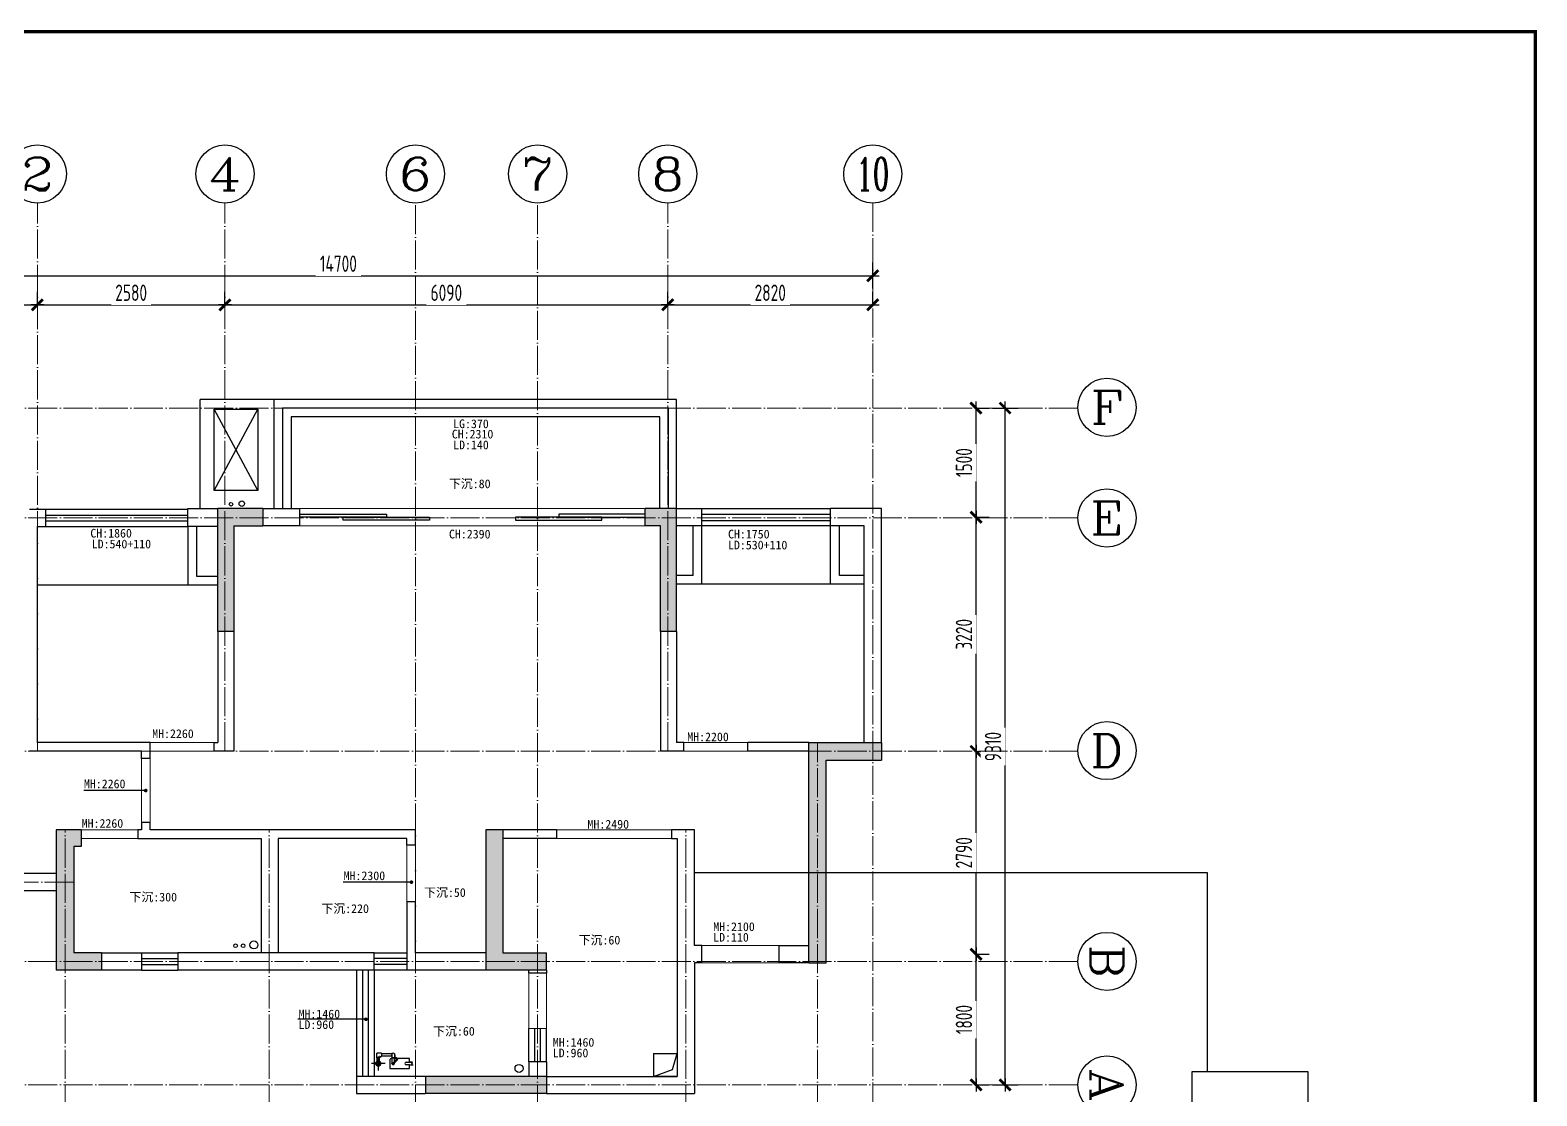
# Model space of a CAD drawing. Header units: inches. Extents: x -50945 to 250244, y -404780 to 18493.
# Drawn here: x 38460 to 59184, y -284937 to -270280 of the extents above; entities that cross this region are included whole.
import ezdxf
from ezdxf.enums import TextEntityAlignment as Align

# ---------------------------------------------------------------- set-up
doc = ezdxf.new("R2010")
doc.units = ezdxf.units.IN
doc.header["$MEASUREMENT"] = 0
doc.linetypes.add('DOTE', pattern=[2.42, 2, -0.2, 0.02, -0.2])
for name, color, linetype in [('15开关布置图-YJ', 2, 'Continuous'), ('AXIS', 1, 'Continuous'), ('AXIS_TEXT', 7, 'Continuous'), ('A图框', 7, 'Continuous'), ('D-ARCHI', 250, 'Continuous'), ('EVH 立面填充', 8, 'Continuous'), ('IBS-003-建筑窗框', 3, 'Continuous'), ('IBS-182-原建筑非承重墙', 150, 'Continuous'), ('IBS-200-原建筑承重墙柱', 200, 'Continuous'), ('IBS-63-原建筑窗', 63, 'Continuous'), ('IDS-002-门', 60, 'Continuous'), ('外标注', 50, 'Continuous')]:
    doc.layers.add(name, color=color, linetype=linetype)
doc.layers.add('门', color=65, linetype='Continuous', lineweight=13)
doc.styles.add('_TCH_AXIS', font='COMPLEX', dxfattribs={"bigfont": 'GBCBIG'})
doc.styles.add('CCD_DIM', font='archs.shx', dxfattribs={"width": 0.7})
doc.styles.add('COMPLEX', font='COMPLEX')
doc.styles.add('HBA-DIMT', font='ARCHS.SHX', dxfattribs={"width": 0.8})
doc.styles.add('宋体', font='', dxfattribs={"width": 0.8})
doc.styles.get('宋体').set_extended_font_data('SimSun')
doc.dimstyles.new('1-50', dxfattribs={"dimscale": 50, "dimtxt": 2, "dimasz": 2, "dimexe": 2, "dimexo": 2, "dimgap": 0.6, "dimtad": 1, "dimdec": 0, "dimrnd": 10, "dimtxsty": 'CCD_DIM', "dimblk": 'ARCHTICK', "dimcen": 2.5, "dimclrd": 44, "dimclre": 44, "dimclrt": 50, "dimadec": 0, "dimazin": 0, "dimtfac": 1, "dimtdec": 0, "dimtmove": 0, "dimatfit": 3, "dimldrblk": 'OPEN90', "dimfxl": 7, "dimfxlon": 1, "dimarcsym": 0})
doc.dimstyles.new('HBA_40', dxfattribs={"dimscale": 50, "dimtxt": 2.5, "dimasz": 0.1, "dimexe": 2, "dimexo": 2.5, "dimgap": 0.6, "dimtad": 1, "dimdec": 0, "dimrnd": 5, "dimzin": 0, "dimtxsty": 'HBA-DIMT', "dimblk": 'HBA_DIMENSION_TICK', "dimblk1": 'HBA_DIMENSION_TICK', "dimblk2": 'HBA_DIMENSION_TICK', "dimcen": 0.125, "dimclrd": 44, "dimclre": 44, "dimclrt": 2, "dimadec": 0, "dimazin": 0, "dimtfac": 1, "dimtdec": 0, "dimtix": 1, "dimtmove": 1, "dimatfit": 3, "dimldrblk": 'HBA_Leader_Dot', "dimfxl": 0, "dimtvp": 1, "dimtfill": 1, "dimtolj": 1, "dimtzin": 0, "dimarcsym": 0})

# ---------------------------------------------------------------- blocks, each defined once
blk = doc.blocks.new('11')
at = {"layer": 'IBS-182-原建筑非承重墙'}
for p, q in [((140567, -1131), (140516, -1131)), ((140535, -1131), (140528, -1131)), ((140528, -1166), (140567, -1166)), ((140528, -1166), (140567, -1166)), ((140567, -1131), (140535, -1131)), ((140567, -1131), (140535, -1131)), ((140567, -1166), (140535, -1166)), ((140841, -1081), (140567, -1080)), ((140567, -1080), (140567, -1131)), ((140576, -1080), (140567, -1080)), ((140567, -1080), (140567, -1131)), ((140567, -1101), (140567, -1131)), ((140567, -1131), (140615, -1132)), ((140567, -1166), (140567, -1196)), ((140615, -1166), (140567, -1166)), ((140567, -1166), (140567, -1217)), ((140567, -1166), (140567, -1196)), ((140567, -1208), (140567, -1217)), ((140567, -1217), (140770, -1217)), ((140567, -1217), (140587, -1217)), ((140587, -1217), (140775, -1217)), ((140587, -1217), (140740, -1217)), ((140820, -1081), (140588, -1080)), ((140820, -1081), (140588, -1080)), ((140788, -1145), (140728, -1204)), ((140775, -1157), (140728, -1204)), ((140737, -1214), (140728, -1204)), ((140728, -1204), (140737, -1214)), ((140797, -1154), (140737, -1214)), ((140737, -1214), (140775, -1175)), ((140737, -1214), (140775, -1175)), ((140750, -1227), (140737, -1214)), ((140740, -1217), (140750, -1227)), ((140775, -1227), (140750, -1227)), ((140750, -1227), (140770, -1227)), ((140770, -1217), (140770, -1288)), ((140812, -1227), (140770, -1227)), ((140770, -1269), (140770, -1227)), ((140770, -1227), (140770, -1269)), ((140775, -1157), (140788, -1145)), ((140775, -1149), (140775, -1157)), ((140775, -1149), (140775, -1157)), ((140775, -1149), (140775, -1157)), ((140775, -1217), (140775, -1175)), ((140775, -1175), (140775, -1227)), ((140775, -1175), (140775, -1217)), ((140775, -1217), (140775, -1227)), ((140775, -1217), (140775, -1227)), ((140775, -1227), (140809, -1227)), ((140809, -1218), (140810, -1149)), ((140809, -1227), (140810, -1149)), ((140809, -1218), (140820, -1218)), ((140809, -1218), (140809, -1227)), ((140810, -1145), (140810, -1149)), ((140810, -1149), (140810, -1145)), ((140812, -1252), (140812, -1221)), ((140812, -1252), (140812, -1221)), ((140812, -1252), (140812, -1227)), ((140841, -1081), (140820, -1081)), ((140840, -1209), (140841, -1081)), ((140840, -1101), (140841, -1081)), ((140840, -1197), (140840, -1101)), ((140840, -1209), (140840, -1101)), ((140901, -1150), (141093, -1150)), ((140975, -1234), (140975, -1228)), ((140975, -1228), (140980, -1228)), ((140975, -1248), (140975, -1228)), ((140975, -1228), (141018, -1228)), ((140980, -1228), (140975, -1228)), ((140975, -1228), (140975, -1234)), ((140975, -1234), (140975, -1248)), ((140980, -1150), (140980, -1228)), ((140980, -1180), (140980, -1248)), ((140980, -1180), (140980, -1228)), ((140980, -1228), (141014, -1228)), ((140980, -1248), (140980, -1228)), ((140980, -1228), (141018, -1228)), ((140997, -1245), (140997, -1054)), ((141014, -1150), (141014, -1228)), ((141014, -1228), (141014, -1180)), ((141014, -1228), (141014, -1180)), ((141014, -1228), (141018, -1228)), ((141018, -1228), (141014, -1228)), ((141018, -1228), (141014, -1228)), ((141018, -1235), (141018, -1228)), ((141018, -1235), (141018, -1228)), ((141018, -1228), (141018, -1235)), ((141018, -1235), (141018, -1228)), ((141018, -1228), (141018, -1235)), ((141018, -1235), (141018, -1290)), ((140770, -1269), (140770, -1288)), ((140955, -1286), (140803, -1286)), ((140803, -1286), (140812, -1286)), ((140803, -1286), (140812, -1286)), ((140812, -1252), (140812, -1269)), ((140812, -1252), (140955, -1252)), ((140812, -1286), (140812, -1252)), ((140812, -1286), (140812, -1252)), ((140955, -1252), (140953, -1252)), ((140955, -1252), (140953, -1252)), ((140962, -1248), (140955, -1248)), ((140955, -1290), (140955, -1248)), ((140955, -1251), (140955, -1252)), ((140955, -1251), (140955, -1252)), ((140955, -1290), (140982, -1290)), ((140980, -1248), (140975, -1248)), ((140975, -1248), (140980, -1248)), ((140982, -1290), (141018, -1290))]:
    blk.add_line(p, q, dxfattribs=at)
blk.add_circle((140997, -1150), 34.9, dxfattribs=at)
for start, end in [(0, 180), (0, 180), (180, 240.5217), (180, 240.5217), (299.176, 0), (299.176, 0)]:
    blk.add_arc((140997, -1150), 34.9, start, end, dxfattribs=at)
for centre, major_axis, start_param, end_param in [((140553, -1149), (-17.5, -17.5), -1.141223, -0.024085), ((140540, -1140), (-6.72, -6.72), 4.378011, 6.612288), ((140531, -1157), (-6.72, -6.72), 1.236418, 3.470695), ((140588, -1101), (-14.5, 14.5), 5.495149, 7.065946), ((140587, -1196), (-14.5, 14.5), 0.78276, 2.353557), ((140615, -1149), (-12.1, -12.1), 0.78276, 3.924353), ((140793, -1149), (-12.1, 12.1), 3.924353, 7.065946), ((140793, -1149), (-4.6, -4.6), 1.568158, 4.709751), ((140820, -1101), (-14.5, -14.5), 2.353557, 3.924353), ((140820, -1197), (-14.5, -14.5), 0.78276, 2.353557), ((140962, -1234), (-9.66, 9.66), 2.353557, 3.924353), ((140997, -1150), (-12.1, 12.1), 4.709751, 10.992936), ((140791, -1269), (-15, 15), 0.78276, 2.986227), ((140791, -1269), (-15, 15), 2.986227, 3.924353)]:
    blk.add_ellipse(centre, major_axis=major_axis, ratio=1, start_param=start_param, end_param=end_param, dxfattribs=at)
at = {"layer": 'IBS-182-原建筑非承重墙', "extrusion": (0, 0, -1)}
for start_param, end_param in [(5.500425, 7.071221), (5.500425, 7.071221), (3.929629, 5.500425), (3.929629, 5.500425), (7.071221, 8.642018), (7.071221, 8.642018), (2.358832, 3.929629), (2.358832, 3.929629)]:
    blk.add_ellipse((140997, -1150), major_axis=(-12.1, 12.1), ratio=1, start_param=start_param, end_param=end_param, dxfattribs=at)
blk = doc.blocks.new('HBA_DIMENSION_TICK')
at = {"color": 0, "linetype": 'ByBlock'}
for p, q in [((-10, 0), (0, 0)), ((0, 0), (10, 0))]:
    blk.add_line(p, q, dxfattribs=at)
at = {"color": 50, "linetype": 'ByBlock'}
blk.add_solid([(-10, -7), (-7, -10), (7, 10), (10, 7)], dxfattribs=at)
blk = doc.blocks.new('*D263')
at = {"layer": 'Defpoints', "color": 0, "transparency": 16777216}
for p in [(51229, -282989), (51470, -282989), (51229, -284787)]:
    blk.add_point(p, dxfattribs=at)
at = {"layer": '外标注', "color": 44, "lineweight": -2, "transparency": 16777216}
for p, q in [((51454, -282989), (51650, -282989)), ((51470, -284778), (51470, -282998)), ((51454, -284787), (51650, -284787))]:
    blk.add_line(p, q, dxfattribs=at)
at = {"layer": '外标注', "color": 44, "lineweight": -2, "transparency": 16777216, "xscale": 9, "yscale": 9, "zscale": 9}
for p, rotation in [((51470, -282989), 90), ((51470, -284787), 270)]:
    blk.add_blockref('HBA_DIMENSION_TICK', p, dxfattribs=dict(at, rotation=rotation))
at = {"layer": '外标注', "color": 2, "transparency": 16777216, "insert": (51304, -283888), "char_height": 225, "attachment_point": 5, "rotation": 90, "style": 'HBA-DIMT', "bg_fill": 3, "box_fill_scale": 1.25, "bg_fill_color": 256, "bg_fill_true_color": 13158600, "bg_fill_transparency": 0}
blk.add_mtext('\\A1;1800', dxfattribs=at)
blk = doc.blocks.new('HBA_Leader_Dot')
at = {"color": 0, "linetype": 'ByBlock'}
blk.add_line((-5, 0), (-10, 0), dxfattribs=at)
at = {"color": 0, "linetype": 'ByBlock', "const_width": 5}
blk.add_lwpolyline([(-2.5, 0, 1), (2.5, 0, 1)], format="xyb", close=True, dxfattribs=at)
blk = doc.blocks.new('*D264')
at = {"layer": 'Defpoints', "color": 0, "transparency": 16777216}
for p in [(51229, -280199), (51470, -280199), (51229, -282989)]:
    blk.add_point(p, dxfattribs=at)
at = {"layer": '外标注', "color": 44, "lineweight": -2, "transparency": 16777216}
for p, q in [((51454, -280199), (51650, -280199)), ((51470, -282980), (51470, -280208)), ((51454, -282989), (51650, -282989))]:
    blk.add_line(p, q, dxfattribs=at)
at = {"layer": '外标注', "color": 44, "lineweight": -2, "transparency": 16777216, "xscale": 9, "yscale": 9, "zscale": 9}
for p, rotation in [((51470, -280199), 90), ((51470, -282989), 270)]:
    blk.add_blockref('HBA_DIMENSION_TICK', p, dxfattribs=dict(at, rotation=rotation))
at = {"layer": '外标注', "color": 2, "transparency": 16777216, "insert": (51304, -281594), "char_height": 225, "attachment_point": 5, "rotation": 90, "style": 'HBA-DIMT', "bg_fill": 3, "box_fill_scale": 1.25, "bg_fill_color": 256, "bg_fill_true_color": 13158600, "bg_fill_transparency": 0}
blk.add_mtext('\\A1;2790', dxfattribs=at)
blk = doc.blocks.new('*D265')
at = {"layer": 'Defpoints', "color": 0, "transparency": 16777216}
for p in [(51229, -276979), (51470, -276979), (51229, -280199)]:
    blk.add_point(p, dxfattribs=at)
at = {"layer": '外标注', "color": 44, "lineweight": -2, "transparency": 16777216}
for p, q in [((51454, -276979), (51650, -276979)), ((51470, -280190), (51470, -276988)), ((51454, -280199), (51650, -280199))]:
    blk.add_line(p, q, dxfattribs=at)
at = {"layer": '外标注', "color": 44, "lineweight": -2, "transparency": 16777216, "xscale": 9, "yscale": 9, "zscale": 9}
for p, rotation in [((51470, -276979), 90), ((51470, -280199), 270)]:
    blk.add_blockref('HBA_DIMENSION_TICK', p, dxfattribs=dict(at, rotation=rotation))
at = {"layer": '外标注', "color": 2, "transparency": 16777216, "insert": (51304, -278589), "char_height": 225, "attachment_point": 5, "rotation": 90, "style": 'HBA-DIMT', "bg_fill": 3, "box_fill_scale": 1.25, "bg_fill_color": 256, "bg_fill_true_color": 13158600, "bg_fill_transparency": 0}
blk.add_mtext('\\A1;3220', dxfattribs=at)
blk = doc.blocks.new('*D266')
at = {"layer": 'Defpoints', "color": 0, "transparency": 16777216}
for p in [(51229, -275478), (51470, -275478), (51229, -276979)]:
    blk.add_point(p, dxfattribs=at)
at = {"layer": '外标注', "color": 44, "lineweight": -2, "transparency": 16777216}
for p, q in [((51454, -275478), (51650, -275478)), ((51470, -276970), (51470, -275487)), ((51454, -276979), (51650, -276979))]:
    blk.add_line(p, q, dxfattribs=at)
at = {"layer": '外标注', "color": 44, "lineweight": -2, "transparency": 16777216, "xscale": 9, "yscale": 9, "zscale": 9}
for p, rotation in [((51470, -275478), 90), ((51470, -276979), 270)]:
    blk.add_blockref('HBA_DIMENSION_TICK', p, dxfattribs=dict(at, rotation=rotation))
at = {"layer": '外标注', "color": 2, "transparency": 16777216, "insert": (51304, -276228), "char_height": 225, "attachment_point": 5, "rotation": 90, "style": 'HBA-DIMT', "bg_fill": 3, "box_fill_scale": 1.25, "bg_fill_color": 256, "bg_fill_true_color": 13158600, "bg_fill_transparency": 0}
blk.add_mtext('\\A1;1500', dxfattribs=at)
blk = doc.blocks.new('*D267')
at = {"layer": 'Defpoints', "color": 0, "transparency": 16777216}
for p in [(51470, -275478), (51870, -275478), (51470, -284787)]:
    blk.add_point(p, dxfattribs=at)
at = {"layer": '外标注', "color": 44, "lineweight": -2, "transparency": 16777216}
for p, q in [((51695, -275478), (52050, -275478)), ((51870, -284778), (51870, -275487)), ((51695, -284787), (52050, -284787))]:
    blk.add_line(p, q, dxfattribs=at)
at = {"layer": '外标注', "color": 44, "lineweight": -2, "transparency": 16777216, "xscale": 9, "yscale": 9, "zscale": 9}
for p, rotation in [((51870, -275478), 90), ((51870, -284787), 270)]:
    blk.add_blockref('HBA_DIMENSION_TICK', p, dxfattribs=dict(at, rotation=rotation))
at = {"layer": '外标注', "color": 2, "transparency": 16777216, "insert": (51704, -280133), "char_height": 225, "attachment_point": 5, "rotation": 90, "style": 'HBA-DIMT', "bg_fill": 3, "box_fill_scale": 1.25, "bg_fill_color": 256, "bg_fill_true_color": 13158600, "bg_fill_transparency": 0}
blk.add_mtext('\\A1;9310', dxfattribs=at)
blk = doc.blocks.new('*D268')
at = {"layer": 'Defpoints', "color": 0, "transparency": 16777216}
for p in [(38560, -274058), (35350, -274283), (38560, -274283)]:
    blk.add_point(p, dxfattribs=at)
at = {"layer": '外标注', "color": 44, "lineweight": -2, "transparency": 16777216}
for p, q in [((35350, -274058), (35350, -273878)), ((38560, -274058), (38560, -273878)), ((35359, -274058), (38551, -274058))]:
    blk.add_line(p, q, dxfattribs=at)
at = {"layer": '外标注', "color": 44, "lineweight": -2, "transparency": 16777216, "xscale": 9, "yscale": 9, "zscale": 9, "rotation": 180}
blk.add_blockref('HBA_DIMENSION_TICK', (35350, -274058), dxfattribs=at)
at = {"layer": '外标注', "color": 44, "lineweight": -2, "transparency": 16777216, "xscale": 9, "yscale": 9, "zscale": 9}
blk.add_blockref('HBA_DIMENSION_TICK', (38560, -274058), dxfattribs=at)
at = {"layer": '外标注', "color": 2, "transparency": 16777216, "insert": (36955, -273892), "char_height": 225, "attachment_point": 5, "style": 'HBA-DIMT', "bg_fill": 3, "box_fill_scale": 1.25, "bg_fill_color": 256, "bg_fill_true_color": 13158600, "bg_fill_transparency": 0}
blk.add_mtext('\\A1;3210', dxfattribs=at)
blk = doc.blocks.new('*D269')
at = {"layer": 'Defpoints', "color": 0, "transparency": 16777216}
for p in [(41140, -274058), (38560, -274283), (41140, -274283)]:
    blk.add_point(p, dxfattribs=at)
at = {"layer": '外标注', "color": 44, "lineweight": -2, "transparency": 16777216}
for p, q in [((38560, -274058), (38560, -273878)), ((41140, -274058), (41140, -273878)), ((38569, -274058), (41131, -274058))]:
    blk.add_line(p, q, dxfattribs=at)
at = {"layer": '外标注', "color": 44, "lineweight": -2, "transparency": 16777216, "xscale": 9, "yscale": 9, "zscale": 9, "rotation": 180}
blk.add_blockref('HBA_DIMENSION_TICK', (38560, -274058), dxfattribs=at)
at = {"layer": '外标注', "color": 44, "lineweight": -2, "transparency": 16777216, "xscale": 9, "yscale": 9, "zscale": 9}
blk.add_blockref('HBA_DIMENSION_TICK', (41140, -274058), dxfattribs=at)
at = {"layer": '外标注', "color": 2, "transparency": 16777216, "insert": (39850, -273892), "char_height": 225, "attachment_point": 5, "style": 'HBA-DIMT', "bg_fill": 3, "box_fill_scale": 1.25, "bg_fill_color": 256, "bg_fill_true_color": 13158600, "bg_fill_transparency": 0}
blk.add_mtext('\\A1;2580', dxfattribs=at)
blk = doc.blocks.new('*D270')
at = {"layer": 'Defpoints', "color": 0, "transparency": 16777216}
for p in [(47230, -274058), (41140, -274283), (47230, -274283)]:
    blk.add_point(p, dxfattribs=at)
at = {"layer": '外标注', "color": 44, "lineweight": -2, "transparency": 16777216}
for p, q in [((41140, -274058), (41140, -273878)), ((47230, -274058), (47230, -273878)), ((41149, -274058), (47221, -274058))]:
    blk.add_line(p, q, dxfattribs=at)
at = {"layer": '外标注', "color": 44, "lineweight": -2, "transparency": 16777216, "xscale": 9, "yscale": 9, "zscale": 9, "rotation": 180}
blk.add_blockref('HBA_DIMENSION_TICK', (41140, -274058), dxfattribs=at)
at = {"layer": '外标注', "color": 44, "lineweight": -2, "transparency": 16777216, "xscale": 9, "yscale": 9, "zscale": 9}
blk.add_blockref('HBA_DIMENSION_TICK', (47230, -274058), dxfattribs=at)
at = {"layer": '外标注', "color": 2, "transparency": 16777216, "insert": (44185, -273892), "char_height": 225, "attachment_point": 5, "style": 'HBA-DIMT', "bg_fill": 3, "box_fill_scale": 1.25, "bg_fill_color": 256, "bg_fill_true_color": 13158600, "bg_fill_transparency": 0}
blk.add_mtext('\\A1;6090', dxfattribs=at)
blk = doc.blocks.new('*D271')
at = {"layer": 'Defpoints', "color": 0, "transparency": 16777216}
for p in [(50050, -274058), (47230, -274283), (50050, -274283)]:
    blk.add_point(p, dxfattribs=at)
at = {"layer": '外标注', "color": 44, "lineweight": -2, "transparency": 16777216}
for p, q in [((47230, -274058), (47230, -273878)), ((50050, -274058), (50050, -273878)), ((47239, -274058), (50041, -274058))]:
    blk.add_line(p, q, dxfattribs=at)
at = {"layer": '外标注', "color": 44, "lineweight": -2, "transparency": 16777216, "xscale": 9, "yscale": 9, "zscale": 9, "rotation": 180}
blk.add_blockref('HBA_DIMENSION_TICK', (47230, -274058), dxfattribs=at)
at = {"layer": '外标注', "color": 44, "lineweight": -2, "transparency": 16777216, "xscale": 9, "yscale": 9, "zscale": 9}
blk.add_blockref('HBA_DIMENSION_TICK', (50050, -274058), dxfattribs=at)
at = {"layer": '外标注', "color": 2, "transparency": 16777216, "insert": (48640, -273892), "char_height": 225, "attachment_point": 5, "style": 'HBA-DIMT', "bg_fill": 3, "box_fill_scale": 1.25, "bg_fill_color": 256, "bg_fill_true_color": 13158600, "bg_fill_transparency": 0}
blk.add_mtext('\\A1;2820', dxfattribs=at)
blk = doc.blocks.new('*D272')
at = {"layer": 'Defpoints', "color": 0, "transparency": 16777216}
for p in [(50050, -273658), (35350, -274058), (50050, -274058)]:
    blk.add_point(p, dxfattribs=at)
at = {"layer": '外标注', "color": 44, "lineweight": -2, "transparency": 16777216}
for p, q in [((35350, -273833), (35350, -273478)), ((50050, -273833), (50050, -273478)), ((35359, -273658), (50041, -273658))]:
    blk.add_line(p, q, dxfattribs=at)
at = {"layer": '外标注', "color": 44, "lineweight": -2, "transparency": 16777216, "xscale": 9, "yscale": 9, "zscale": 9, "rotation": 180}
blk.add_blockref('HBA_DIMENSION_TICK', (35350, -273658), dxfattribs=at)
at = {"layer": '外标注', "color": 44, "lineweight": -2, "transparency": 16777216, "xscale": 9, "yscale": 9, "zscale": 9}
blk.add_blockref('HBA_DIMENSION_TICK', (50050, -273658), dxfattribs=at)
at = {"layer": '外标注', "color": 2, "transparency": 16777216, "insert": (42700, -273492), "char_height": 225, "attachment_point": 5, "style": 'HBA-DIMT', "bg_fill": 3, "box_fill_scale": 1.25, "bg_fill_color": 256, "bg_fill_true_color": 13158600, "bg_fill_transparency": 0}
blk.add_mtext('\\A1;14700', dxfattribs=at)
blk = doc.blocks.new('_AXISO')
blk.add_circle((0, 0), 0.5)
at = {"layer": 'AXIS_TEXT', "style": 'COMPLEX', "width": 1.041667}
blk.add_attdef('A', text='', height=0.56, dxfattribs=at).set_placement((-0.25, -0.28), (0.25, -0.28), align=Align.FIT)
blk = doc.blocks.new('_ArchTick')
at = {"color": 0, "linetype": 'ByBlock', "const_width": 0.15}
blk.add_lwpolyline([(-0.5, -0.5), (0.5, 0.5)], dxfattribs=at)
blk = doc.blocks.new('gegeg')
at = {"layer": 'A图框', "const_width": 42}
blk.add_lwpolyline([(133537, -40125), (133537, -39568), (162237, -39568), (162237, -57908)], dxfattribs=at)

msp = doc.modelspace()

# ---------------------------------------------------------------- hatches: boundary and pattern name
at = {"layer": 'EVH 立面填充'}
h = msp.add_hatch(color=256, dxfattribs=at)
h.dxf.hatch_style = 1
h.paths.add_polyline_path([(41260.5, -277098.62), (41660.5, -277098.62), (41660.5, -276858.62), (41040.5, -276858.62), (41040.5, -278548.62), (41260.5, -278548.62)])
h = msp.add_hatch(color=256, dxfattribs=at)
h.dxf.hatch_style = 1
h.paths.add_polyline_path([(47130.5, -277098.62), (47130.5, -278548.62), (47350.5, -278548.62), (47350.5, -276858.62), (46920.5, -276858.62), (46920.5, -277098.62)])
h = msp.add_hatch(color=256, dxfattribs=at)
h.dxf.hatch_style = 1
h.paths.add_polyline_path([(49410.5, -280318.62), (50170.5, -280318.62), (50170.5, -280078.62), (49170.5, -280078.62), (49170.5, -283108.62), (49410.5, -283108.62)])
h = msp.add_hatch(color=256, dxfattribs=at)
h.dxf.hatch_style = 1
h.paths.add_polyline_path([(38820.2, -283208.62), (39440.2, -283208.62), (39440.2, -282968.62), (39060.2, -282968.62), (39060.2, -281508.62), (39160.2, -281508.62), (39160.2, -281278.62), (38820.2, -281278.62)])
h = msp.add_hatch(color=256, dxfattribs=at)
h.dxf.hatch_style = 1
h.paths.add_polyline_path([(45560.2, -283208.62), (45560.2, -282968.62), (44960.2, -282968.62), (44960.2, -281278.62), (44730.2, -281278.62), (44730.2, -283208.62)])
h = msp.add_hatch(color=256, dxfattribs=at)
h.dxf.hatch_style = 1
h.paths.add_polyline_path([(43900.2, -284668.62), (43900.2, -284906.95), (45560.2, -284906.95), (45560.2, -284668.62)])

# ---------------------------------------------------------------- linework, layer by layer
at = {"layer": 'D-ARCHI', "color": 251, "linetype": 'DOTE', "lineweight": 5, "ltscale": 200}
for p, q in [((49290.5, -287606.95), (49290.5, -280078.62)), ((38940.2, -287606.95), (38940.2, -281278.62)), ((41750.2, -287606.95), (41750.2, -281278.62)), ((47480.2, -287606.95), (47480.2, -281278.62)), ((39060.2, -281998.62), (32543.24, -281998.62))]:
    msp.add_line(p, q, dxfattribs=at)
at = {"layer": 'IBS-003-建筑窗框', "color": 251, "ltscale": 10}
for p, q in [((47350.5, -275358.38), (41810.5, -275358.38)), ((41810.5, -275358.38), (41810.5, -276858.62)), ((47350.5, -276858.62), (47350.5, -275358.38)), ((47120.5, -275598.38), (42050.5, -275598.38)), ((42050.5, -275598.38), (42050.5, -276858.62)), ((47120.5, -276858.62), (47120.5, -275598.38)), ((47700.5, -276858.62), (49470.5, -276858.62)), ((38670.5, -276868.62), (40630.5, -276868.62)), ((38670.5, -277108.62), (40630.5, -277108.62)), ((49930.5, -277098.62), (47350.5, -277098.62)), ((39990.2, -282968.62), (40490.2, -282968.62)), ((43190.2, -282968.62), (43640.2, -282968.62)), ((39990.2, -283208.62), (40490.2, -283208.62)), ((42950.2, -283208.62), (42950.2, -284668.62)), ((43640.2, -283208.62), (43190.2, -283208.62)), ((43190.2, -283208.62), (43190.2, -284668.62)), ((45320.2, -284468.62), (45320.2, -284008.62)), ((45560.2, -284468.62), (45560.2, -284008.62))]:
    msp.add_line(p, q, dxfattribs=at)
at = {"layer": 'IBS-182-原建筑非承重墙'}
for p, q in [((40800.5, -276858.62), (40800.5, -275358.38)), ((41810.5, -275358.38), (40800.5, -275358.38)), ((40992.57, -276612.28), (41590.68, -275493.49)), ((41590.68, -276612.28), (40992.57, -275493.49)), ((40630.5, -277108.62), (40630.5, -276858.62)), ((40630.5, -276858.62), (41040.5, -276858.62)), ((41660.5, -276858.62), (42170.5, -276858.62)), ((42170.5, -277098.62), (42170.5, -276858.62)), ((47350.5, -276858.62), (47700.5, -276858.62)), ((47700.5, -277098.62), (47700.5, -276858.62)), ((50170.5, -276858.62), (49470.5, -276858.62)), ((49470.5, -277098.62), (49470.5, -276858.62)), ((50170.5, -280078.62), (50170.5, -276858.62)), ((38450.5, -276867.62), (38670.5, -276867.62)), ((38670.5, -276867.62), (38670.5, -277108.62)), ((38560.5, -280078.62), (38560.5, -277108.62)), ((38560.5, -277108.62), (38670.5, -277108.62)), ((41040.5, -277108.62), (40630.5, -277108.62)), ((40630.5, -277108.62), (40630.5, -277908.62)), ((40750.5, -277108.62), (40750.5, -277788.62)), ((42170.5, -277098.62), (41660.5, -277098.62)), ((47580.5, -277778.62), (47580.5, -277098.62)), ((47700.5, -277898.62), (47700.5, -277098.62)), ((49470.5, -277898.62), (49470.5, -277098.62)), ((49590.5, -277778.62), (49590.5, -277098.62)), ((49930.5, -280078.62), (49930.5, -277098.62)), ((40750.5, -277788.62), (41040.5, -277788.62)), ((47580.5, -277778.62), (47350.5, -277778.62)), ((49930.5, -277778.62), (49590.5, -277778.62)), ((38560.5, -277908.62), (41040.5, -277908.62)), ((49930.5, -277898.62), (47350.5, -277898.62)), ((41040.5, -278548.62), (41040.5, -280078.62)), ((41260.5, -278548.62), (41260.5, -280198.62)), ((47130.5, -278548.62), (47130.5, -280198.62)), ((47350.5, -278548.62), (47350.5, -280078.62)), ((40110.5, -280078.62), (38560.5, -280078.62)), ((40110.5, -280298.62), (40110.5, -280078.62)), ((40990.5, -280198.62), (40990.5, -280078.62)), ((40990.5, -280078.62), (41040.5, -280078.62)), ((47450.5, -280078.62), (47350.5, -280078.62)), ((47450.5, -280198.62), (47450.5, -280078.62)), ((48330.5, -280198.62), (48330.5, -280078.62)), ((49170.5, -280078.62), (48330.5, -280078.62)), ((39990.5, -280198.62), (38450.5, -280198.62)), ((39990.5, -280298.62), (39990.5, -280198.62)), ((40110.5, -280298.62), (39990.5, -280298.62)), ((41260.5, -280198.62), (40990.5, -280198.62)), ((47450.5, -280198.62), (47130.5, -280198.62)), ((49170.5, -280198.62), (48330.5, -280198.62)), ((40110.2, -281178.62), (39990.2, -281178.62)), ((39990.2, -281178.62), (39990.2, -281278.62)), ((40110.2, -281278.62), (40110.2, -281178.62)), ((39990.2, -281278.62), (39940.2, -281278.62)), ((39940.2, -281278.62), (39940.2, -281398.62)), ((39940.2, -281398.62), (41640.2, -281398.62)), ((43760.2, -281278.62), (40110.2, -281278.62)), ((41640.2, -281398.62), (41640.2, -282968.62)), ((43640.2, -281398.62), (41870.2, -281398.62)), ((41870.2, -281398.62), (41870.2, -282968.62)), ((43640.2, -281488.62), (43640.2, -281398.62)), ((43760.2, -281488.62), (43760.2, -281278.62)), ((45700.2, -281278.62), (44960.2, -281278.62)), ((45700.2, -281398.62), (44960.2, -281398.62)), ((45700.2, -281278.62), (45700.2, -281398.62)), ((47600.2, -281278.62), (47280.2, -281278.62)), ((47280.2, -281278.62), (47280.2, -281398.62)), ((47280.2, -281398.62), (47360.2, -281398.62)), ((47360.2, -281398.62), (47360.2, -284668.62)), ((47600.2, -282868.62), (47600.2, -281278.62)), ((43760.2, -281488.62), (43640.2, -281488.62)), ((38820.2, -281878.62), (35870.5, -281878.62)), ((54649.52, -281863), (54649.52, -284600.16)), ((38820.2, -282118.62), (35870.5, -282118.62)), ((43760.2, -282268.62), (43640.2, -282268.62)), ((43640.2, -282268.62), (43640.2, -283208.62)), ((43760.2, -282968.62), (43760.2, -282268.62)), ((47700.2, -282868.62), (47600.2, -282868.62)), ((47700.2, -283108.62), (47700.2, -282868.62)), ((48760.5, -283108.62), (48760.5, -282868.62)), ((48760.5, -282868.62), (49170.5, -282868.62)), ((39440.2, -282968.62), (39990.2, -282968.62)), ((39990.2, -282968.62), (39990.2, -283208.62)), ((41870.2, -282968.62), (40490.2, -282968.62)), ((40490.2, -282968.62), (40490.2, -283208.62)), ((43190.2, -282968.62), (41870.2, -282968.62)), ((43190.2, -283208.62), (43190.2, -282968.62)), ((44730.2, -282968.62), (43760.2, -282968.62)), ((39990.2, -283208.62), (39440.2, -283208.62)), ((42950.2, -283208.62), (40490.2, -283208.62)), ((43190.2, -283208.62), (42950.2, -283208.62)), ((44730.2, -283208.62), (43640.2, -283208.62)), ((45320.2, -283248.62), (45320.2, -283208.62)), ((45560.2, -283248.62), (45320.2, -283248.62)), ((45560.2, -283208.62), (45560.2, -283248.62)), ((47700.2, -283108.62), (47600.2, -283108.62)), ((47600.2, -283108.62), (47600.2, -284906.95)), ((49170.5, -283108.62), (48760.5, -283108.62)), ((45560.2, -284468.62), (45320.2, -284468.62)), ((45320.2, -284468.62), (45320.2, -284668.62)), ((45560.2, -284468.62), (45560.2, -284668.62)), ((47031.96, -284355.63), (47031.96, -284668.62)), ((47031.96, -284355.63), (47360.2, -284355.63)), ((47293.66, -284576.04), (47360.2, -284355.63)), ((43900.2, -284668.62), (42950.2, -284668.62)), ((42950.2, -284668.62), (42950.2, -284906.95)), ((45560.2, -284668.62), (47360.2, -284668.62)), ((47031.96, -284668.62), (47293.66, -284576.04)), ((47360.2, -284668.62), (47031.96, -284668.62)), ((42950.2, -284906.95), (43900.2, -284906.95)), ((45560.2, -284906.95), (47600.2, -284906.95))]:
    msp.add_line(p, q, dxfattribs=at)
for points in [[(40992.57, -275493.49), (41590.68, -275493.49), (41590.68, -276612.28), (40992.57, -276612.28)], [(54442.6, -284600.16), (56032.6, -284600.16), (56032.6, -287420.16), (54442.6, -287420.16)]]:
    msp.add_lwpolyline(points, close=True, dxfattribs=at)
for centre, radius in [((41222.72, -276800.71), 25), ((41371.68, -276792.14), 37.5), ((41285.88, -282873.43), 25), ((41389.22, -282873.43), 25), ((41537.38, -282862), 55), ((45184.24, -284560.19), 55)]:
    msp.add_circle(centre, radius, dxfattribs=at)
at = {"layer": 'IBS-200-原建筑承重墙柱', "ltscale": 0.02}
for p, q in [((41040.5, -278548.62), (41040.5, -276858.62)), ((41660.5, -276858.62), (41040.5, -276858.62)), ((41660.5, -276858.62), (41660.5, -277098.62)), ((46920.5, -277098.62), (46920.5, -276858.62)), ((47350.5, -276858.62), (46920.5, -276858.62)), ((47350.5, -278548.62), (47350.5, -276858.62)), ((41260.5, -277098.62), (41260.5, -278548.62)), ((41260.5, -277098.62), (41660.5, -277098.62)), ((47130.5, -277098.62), (46920.5, -277098.62)), ((47130.5, -278548.62), (47130.5, -277098.62)), ((41260.5, -278548.62), (41040.5, -278548.62)), ((47350.5, -278548.62), (47130.5, -278548.62)), ((49170.5, -283108.62), (49170.5, -280078.62)), ((49170.5, -280078.62), (50170.5, -280078.62)), ((50170.5, -280078.62), (50170.5, -280318.62)), ((49410.5, -283108.62), (49410.5, -280318.62)), ((49410.5, -280318.62), (50170.5, -280318.62)), ((39160.2, -281278.62), (38820.2, -281278.62)), ((38820.2, -281278.62), (38820.2, -283208.62)), ((39160.2, -281278.62), (39160.2, -281508.62)), ((44730.2, -281278.62), (44730.2, -283208.62)), ((44960.2, -281278.62), (44730.2, -281278.62)), ((44960.2, -281278.62), (44960.2, -282968.62)), ((39160.2, -281508.62), (39060.2, -281508.62)), ((39060.2, -281508.62), (39060.2, -282968.62)), ((39440.2, -282968.62), (39060.2, -282968.62)), ((39440.2, -282968.62), (39440.2, -283208.62)), ((44960.2, -282968.62), (45560.2, -282968.62)), ((45560.2, -283208.62), (45560.2, -282968.62)), ((39440.2, -283208.62), (38820.2, -283208.62)), ((45560.2, -283208.62), (44730.2, -283208.62)), ((49170.5, -283108.62), (49410.5, -283108.62)), ((45560.2, -284668.62), (43900.2, -284668.62)), ((43900.2, -284668.62), (43900.2, -284906.95)), ((45560.2, -284668.62), (45560.2, -284906.95)), ((45560.2, -284906.95), (43900.2, -284906.95))]:
    msp.add_line(p, q, dxfattribs=at)
at = {"layer": 'IBS-63-原建筑窗'}
for p, q in [((47240.5, -275478.38), (41930.5, -275478.38)), ((41930.5, -275478.38), (41930.5, -276858.62)), ((47240.5, -276858.62), (47240.5, -275478.38)), ((38670.5, -276948.62), (40630.5, -276948.62)), ((38670.5, -277028.62), (40630.5, -277028.62)), ((47700.5, -276938.62), (49470.5, -276938.62)), ((47700.5, -277026.2), (49470.5, -277026.2)), ((39990.2, -283048.62), (40490.2, -283048.62)), ((43640.2, -283048.62), (43190.2, -283048.62)), ((39990.2, -283128.62), (40490.2, -283128.62)), ((43030.2, -283208.62), (43030.2, -284668.62)), ((43110.2, -283208.62), (43110.2, -284668.62)), ((43640.2, -283128.62), (43190.2, -283128.62)), ((45400.2, -284468.62), (45400.2, -284008.62)), ((45480.2, -284468.62), (45480.2, -284008.62))]:
    msp.add_line(p, q, dxfattribs=at)
at = {"layer": 'IDS-002-门'}
for points in [[(42170.5, -276938.62), (43360.5, -276938.62), (43360.5, -276978.62), (42170.5, -276978.62)], [(42765.5, -276978.62), (43955.5, -276978.62), (43955.5, -277018.62), (42765.5, -277018.62)], [(46325.5, -276978.62), (45135.5, -276978.62), (45135.5, -277018.62), (46325.5, -277018.62)], [(46920.5, -276938.62), (45730.5, -276938.62), (45730.5, -276978.62), (46920.5, -276978.62)]]:
    msp.add_lwpolyline(points, close=True, dxfattribs=at)
at = {"layer": '门', "color": 8, "lineweight": 5}
for p, q in [((42170.5, -276858.62), (46920.5, -276858.62)), ((42170.5, -277098.62), (46920.5, -277098.62)), ((45560.2, -284008.62), (45320.2, -284008.62))]:
    msp.add_line(p, q, dxfattribs=at)
for points in [[(40110.5, -280078.62), (40990.5, -280078.62), (40990.5, -280198.62), (40110.5, -280198.62)], [(47450.5, -280078.62), (48330.5, -280078.62), (48330.5, -280198.62), (47450.5, -280198.62)], [(39990.2, -281178.62), (40110.5, -281178.62), (40110.5, -280298.62), (39990.2, -280298.62)], [(39940.2, -281398.62), (39160.2, -281398.62), (39160.2, -281278.62), (39940.2, -281278.62)], [(45700.2, -281278.62), (47280.2, -281278.62), (47280.2, -281398.62), (45700.2, -281398.62)], [(43640.2, -282268.62), (43760.2, -282268.62), (43760.2, -281488.62), (43640.2, -281488.62)], [(47700.2, -282868.62), (48760.5, -282868.62), (48760.5, -283108.62), (47700.2, -283108.62)], [(45320.2, -284008.62), (45560.2, -284008.62), (45560.2, -283248.62), (45320.2, -283248.62)]]:
    msp.add_lwpolyline(points, close=True, dxfattribs=at)

# ---------------------------------------------------------------- block references
at = {"layer": 'AXIS'}
ref = msp.add_blockref('_AXISO', (38560.5, -272258.38), dxfattribs=dict(at, xscale=800, yscale=800, zscale=800))
ref.add_attrib('A', '2', dxfattribs={"layer": 'AXIS_TEXT', "height": 452.55, "style": '_TCH_AXIS', "width": 1.5}).set_placement((38334.22, -272484.65), (38786.77, -272484.65), align=Align.FIT)
ref = msp.add_blockref('_AXISO', (41140.5, -272258.38), dxfattribs=dict(at, xscale=800, yscale=800, zscale=800))
ref.add_attrib('A', '4', dxfattribs={"layer": 'AXIS_TEXT', "height": 452.55, "style": '_TCH_AXIS', "width": 1.3125}).set_placement((40914.22, -272484.65), (41366.77, -272484.65), align=Align.FIT)
ref = msp.add_blockref('_AXISO', (43760.2, -272258.38), dxfattribs=dict(at, xscale=800, yscale=800, zscale=800))
ref.add_attrib('A', '6', dxfattribs={"layer": 'AXIS_TEXT', "height": 452.55, "style": '_TCH_AXIS', "width": 1.5}).set_placement((43533.92, -272484.65), (43986.47, -272484.65), align=Align.FIT)
ref = msp.add_blockref('_AXISO', (45440.2, -272258.38), dxfattribs=dict(at, xscale=800, yscale=800, zscale=800))
ref.add_attrib('A', '7', dxfattribs={"layer": 'AXIS_TEXT', "height": 452.55, "style": '_TCH_AXIS', "width": 1.5}).set_placement((45213.92, -272484.65), (45666.47, -272484.65), align=Align.FIT)
ref = msp.add_blockref('_AXISO', (47230.5, -272258.38), dxfattribs=dict(at, xscale=800, yscale=800, zscale=800))
ref.add_attrib('A', '8', dxfattribs={"layer": 'AXIS_TEXT', "height": 452.55, "style": '_TCH_AXIS', "width": 1.5}).set_placement((47004.22, -272484.65), (47456.77, -272484.65), align=Align.FIT)
ref = msp.add_blockref('_AXISO', (50050.5, -272258.38), dxfattribs=dict(at, xscale=800, yscale=800, zscale=800))
ref.add_attrib('A', '10', dxfattribs={"layer": 'AXIS_TEXT', "height": 452.548, "style": '_TCH_AXIS', "width": 0.724138}).set_placement((49824.22, -272484.65), (50276.77, -272484.65), align=Align.FIT)
ref = msp.add_blockref('_AXISO', (53270.5, -275468.38), dxfattribs=dict(at, xscale=800, yscale=800, zscale=800))
ref.add_attrib('A', 'F', dxfattribs={"layer": 'AXIS_TEXT', "height": 452.55, "style": '_TCH_AXIS', "width": 1.3125}).set_placement((53044.22, -275694.65), (53496.77, -275694.65), align=Align.FIT)
ref = msp.add_blockref('_AXISO', (53270.5, -276988.62), dxfattribs=dict(at, xscale=800, yscale=800, zscale=800))
ref.add_attrib('A', 'E', dxfattribs={"layer": 'AXIS_TEXT', "height": 452.55, "style": '_TCH_AXIS', "width": 1.3125}).set_placement((53044.22, -277214.89), (53496.77, -277214.89), align=Align.FIT)
ref = msp.add_blockref('_AXISO', (53270.5, -280188.39), dxfattribs=dict(at, xscale=800, yscale=800, zscale=800))
ref.add_attrib('A', 'D', dxfattribs={"layer": 'AXIS_TEXT', "height": 452.55, "style": '_TCH_AXIS', "width": 1.235294}).set_placement((53044.22, -280414.66), (53496.77, -280414.66), align=Align.FIT)
ref = msp.add_blockref('_AXISO', (53270.5, -283088.62), dxfattribs=dict(at, xscale=800, yscale=800, zscale=800, rotation=270))
ref.add_attrib('A', 'B', dxfattribs={"layer": 'AXIS_TEXT', "height": 452.55, "rotation": 270, "style": '_TCH_AXIS', "width": 1.235294}).set_placement((53044.22, -282862.34), (53044.22, -283314.89), align=Align.FIT)
ref = msp.add_blockref('_AXISO', (53270.5, -284786.95), dxfattribs=dict(at, xscale=800, yscale=800, zscale=800, rotation=270))
ref.add_attrib('A', 'A', dxfattribs={"layer": 'AXIS_TEXT', "height": 452.55, "rotation": 270, "style": '_TCH_AXIS', "width": 1.166667}).set_placement((53044.22, -284560.68), (53044.22, -285013.23), align=Align.FIT)
at = {"layer": 'IBS-182-原建筑非承重墙', "rotation": 180}
msp.add_blockref('11', (184246.42, -285641.85), dxfattribs=at)

# ---------------------------------------------------------------- texts
at = {"layer": 'IBS-63-原建筑窗', "style": '宋体'}
for s, p in [('CH:2310', (44259.74, -275895.62)), ('LG:370', (44278.68, -275753.73)), ('LD:140', (44278.68, -276044.16)), ('下沉:80', (44221.16, -276579.46)), ('CH:1860', (39288.74, -277258.67)), ('CH:2390', (44221.16, -277270.88)), ('CH:1750', (48059.3, -277270.88)), ('LD:540+110', (39307.68, -277407.2)), ('LD:530+110', (48058.81, -277421.44)), ('MH:2260', (40139.34, -280016.16)), ('MH:2200', (47498.21, -280059.75)), ('MH:2260', (39200.38, -280705.78)), ('MH:2260', (39169.38, -281249.59)), ('MH:2490', (46126.38, -281261.22)), ('MH:2300', (42771.99, -281969.78)), ('下沉:300', (39827.29, -282263.2)), ('下沉:50', (43879.46, -282200.81)), ('下沉:220', (42466.4, -282421.79)), ('MH:2100', (47855.58, -282670.81)), ('下沉:60', (46005.28, -282855.25)), ('LD:110', (47855.09, -282816.51)), ('MH:1460', (42152.19, -283871.14)), ('LD:960', (42151.7, -284016.84)), ('下沉:60', (44003.3, -284108.55)), ('MH:1460', (45649, -284261.05)), ('LD:960', (45648.5, -284406.75))]:
    msp.add_text(s, height=120, dxfattribs=at).set_placement(p)

# ---------------------------------------------------------------- dimensions: what is measured, and where the dimension line sits
at = {"layer": '外标注'}
dim = msp.add_linear_dim(base=(38560.5, -274058.38), p1=(35350.5, -274282.96), p2=(38560.5, -274282.96), dimstyle='HBA_40', override={"dimscale": 90, "dimfxl": 200, "dimfxlon": 1}, dxfattribs=at)
dim.commit()
dim.dimension.update_dxf_attribs({"geometry": '*D268', "text_midpoint": (36955.5, -273891.88)})
dim = msp.add_linear_dim(base=(51470.5, -282988.62), p1=(51228.72, -284786.95), p2=(51228.72, -282988.62), angle=270, dimstyle='HBA_40', override={"dimscale": 90, "dimfxl": 200, "dimfxlon": 1}, dxfattribs=at)
dim.commit()
dim.dimension.update_dxf_attribs({"geometry": '*D263', "text_midpoint": (51304, -283887.79)})

# ---------------------------------------------------------------- leaders
at = {"layer": 'IBS-63-原建筑窗'}
for points in [[(40050.35, -280738.62), (39196.88, -280738.62)], [(43704.46, -281998.21), (42767.86, -281998.21)], [(43078.2, -283884.22), (42141.6, -283884.22)]]:
    msp.add_leader(points, dimstyle='1-50', override={"dimasz": 4, "dimtad": 0, "dimclrd": 256, "dimldrblk": 'DotSmall'}, dxfattribs=at)

# ---------------------------------------------------------------- next in the draw order: dimensions: what is measured, and where the dimension line sits
at = {"layer": '外标注'}
dim = msp.add_linear_dim(base=(41140.5, -274058.38), p1=(38560.5, -274282.96), p2=(41140.5, -274282.96), dimstyle='HBA_40', override={"dimscale": 90, "dimfxl": 200, "dimfxlon": 1}, dxfattribs=at)
dim.commit()
dim.dimension.update_dxf_attribs({"geometry": '*D269', "text_midpoint": (39850.5, -273891.88)})
dim = msp.add_linear_dim(base=(51470.5, -280198.62), p1=(51228.72, -282988.62), p2=(51228.72, -280198.62), angle=270, dimstyle='HBA_40', override={"dimscale": 90, "dimfxl": 200, "dimfxlon": 1}, dxfattribs=at)
dim.commit()
dim.dimension.update_dxf_attribs({"geometry": '*D264', "text_midpoint": (51304, -281593.62)})

# ---------------------------------------------------------------- next in the draw order: dimensions: what is measured, and where the dimension line sits
dim = msp.add_linear_dim(base=(47230.5, -274058.38), p1=(41140.5, -274282.96), p2=(47230.5, -274282.96), dimstyle='HBA_40', override={"dimscale": 90, "dimfxl": 200, "dimfxlon": 1}, dxfattribs=at)
dim.commit()
dim.dimension.update_dxf_attribs({"geometry": '*D270', "text_midpoint": (44185.5, -273891.88)})
dim = msp.add_linear_dim(base=(51470.5, -276978.62), p1=(51228.72, -280198.62), p2=(51228.72, -276978.62), angle=270, dimstyle='HBA_40', override={"dimscale": 90, "dimfxl": 200, "dimfxlon": 1}, dxfattribs=at)
dim.commit()
dim.dimension.update_dxf_attribs({"geometry": '*D265', "text_midpoint": (51304, -278588.62)})

# ---------------------------------------------------------------- next in the draw order: dimensions: what is measured, and where the dimension line sits
dim = msp.add_linear_dim(base=(50050.5, -274058.38), p1=(47230.5, -274282.96), p2=(50050.5, -274282.96), dimstyle='HBA_40', override={"dimscale": 90, "dimfxl": 200, "dimfxlon": 1}, dxfattribs=at)
dim.commit()
dim.dimension.update_dxf_attribs({"geometry": '*D271', "text_midpoint": (48640.5, -273891.88)})
dim = msp.add_linear_dim(base=(51470.5, -275478.38), p1=(51228.72, -276978.62), p2=(51228.72, -275478.38), angle=270, dimstyle='HBA_40', override={"dimscale": 90, "dimfxl": 200, "dimfxlon": 1}, dxfattribs=at)
dim.commit()
dim.dimension.update_dxf_attribs({"geometry": '*D266', "text_midpoint": (51304, -276228.5)})

# ---------------------------------------------------------------- next in the draw order: dimensions: what is measured, and where the dimension line sits
dim = msp.add_linear_dim(base=(50050.5, -273658.38), p1=(35350.5, -274058.38), p2=(50050.5, -274058.38), dimstyle='HBA_40', override={"dimscale": 90, "dimfxl": 200, "dimfxlon": 1}, dxfattribs=at)
dim.commit()
dim.dimension.update_dxf_attribs({"geometry": '*D272', "text_midpoint": (42700.5, -273491.88)})
dim = msp.add_linear_dim(base=(51870.5, -275478.38), p1=(51470.5, -284786.95), p2=(51470.5, -275478.38), angle=90, dimstyle='HBA_40', override={"dimscale": 90, "dimfxl": 200, "dimfxlon": 1}, dxfattribs=at)
dim.commit()
dim.dimension.update_dxf_attribs({"geometry": '*D267', "text_midpoint": (51704, -280132.66)})

# ---------------------------------------------------------------- next in the draw order: linework, layer by layer
at = {"layer": 'D-ARCHI', "color": 251, "linetype": 'DOTE', "lineweight": 5, "ltscale": 200}
for p, q in [((38560.5, -280198.62), (38560.5, -272658.38)), ((41140.5, -280198.62), (41140.5, -272658.38)), ((43760.2, -287606.95), (43760.2, -272658.38)), ((45440.2, -287606.95), (45440.2, -272658.38)), ((47230.5, -280198.62), (47230.5, -272658.38)), ((50050.5, -286606.95), (50050.5, -272658.38)), ((52870.5, -275478.38), (32543.24, -275478.38)), ((52870.5, -276988.62), (32530.5, -276988.62)), ((52870.5, -280198.62), (32543.24, -280198.62)), ((52870.5, -283088.62), (32543.24, -283088.62)), ((52870.5, -284786.95), (32543.24, -284786.95))]:
    msp.add_line(p, q, dxfattribs=at)
at = {"layer": 'IBS-182-原建筑非承重墙'}
msp.add_line((47600.2, -281863), (54649.52, -281863), dxfattribs=at)

# ---------------------------------------------------------------- next in the draw order: block references
at = {"layer": '15开关布置图-YJ', "color": 2, "xscale": 1.081091401797356, "yscale": 1.081091401797356, "zscale": 1.081091401797356}
msp.add_blockref('gegeg', (-116232.48, -227526.41), dxfattribs=at)

doc.saveas('drawing.dxf')
